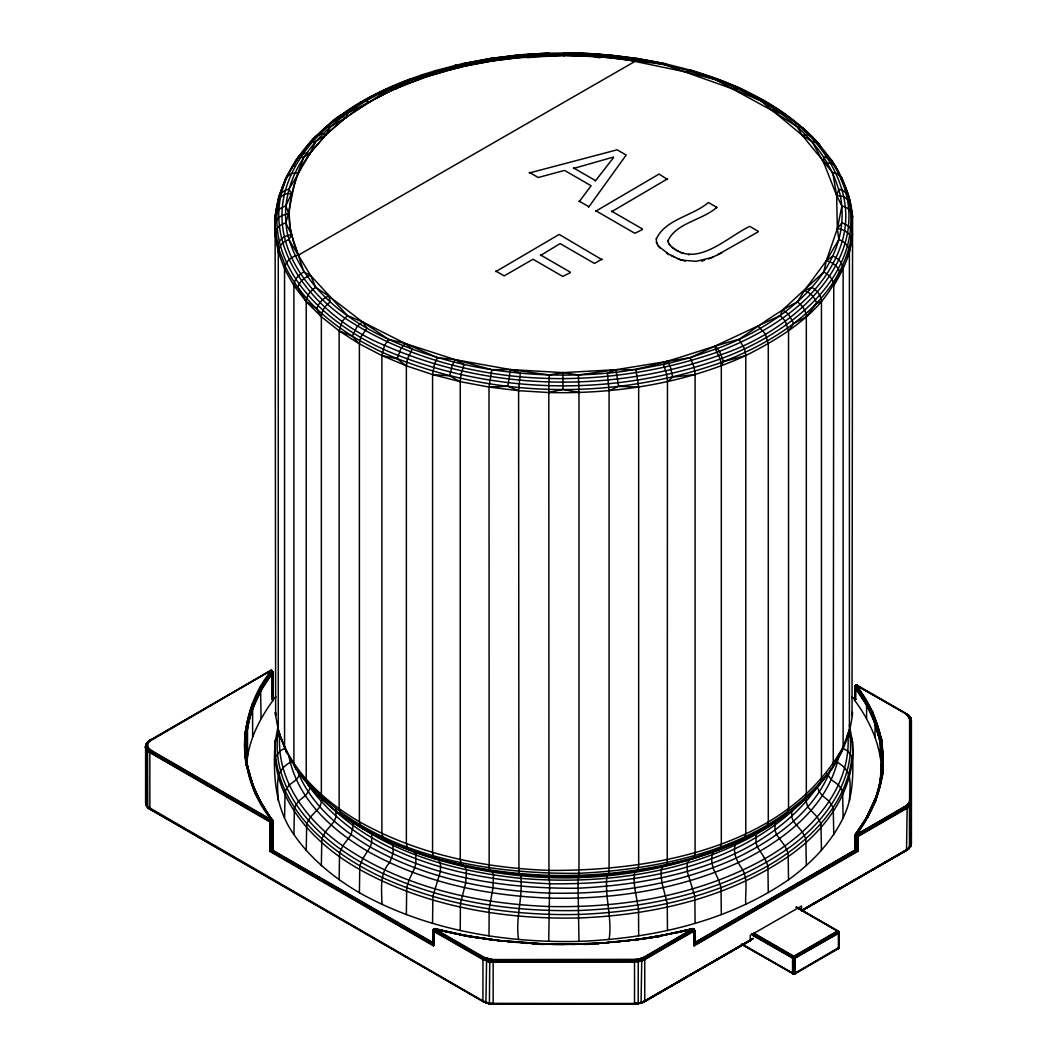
<?xml version="1.0" encoding="UTF-8"?>
<svg xmlns="http://www.w3.org/2000/svg" width="1057" height="1057" viewBox="0 0 1057 1057"><rect width="100%" height="100%" fill="white"/><g stroke="black" fill="none" stroke-linecap="round" stroke-linejoin="round"><path stroke-width="1.5" d="M272.759 671.552C267.698 671.565 271.86 669.279 272.931 672.371L272.798 700.659L272.798 672.622L271.755 670.521L270.037 670.825L269.865 671.459L271.755 670.521L272.944 672.107L272.798 700.659C259.427 719.156 248.474 740.508 246.796 763.603M275.652 739.319C268.848 795.974 313.11 843.499 359.393 869.316C425.892 906.536 503.449 919.656 578.972 917.978C652.248 915.111 727.375 898.45 788.535 856.329C826.204 830.274 857.954 787.095 852.021 739.319L847.846 733.954C852.312 788.826 809.464 833.458 764.938 858.654C699.536 895.266 623.234 908.161 548.953 906.523C476.879 903.695 402.981 887.312 342.825 845.877C306.834 820.628 275.811 780.092 279.828 733.954L275.652 739.319L275.111 742.543C272.983 774.226 274.741 807.786 293.912 834.515C310.652 858.931 334.078 877.799 359.393 892.729C425.892 929.962 503.449 943.082 578.972 941.404C652.248 938.524 727.375 921.876 788.535 879.754C810.957 863.437 830.974 843.09 843.116 817.907C854.796 794.415 852.88 767.937 852.576 742.543L852.021 739.319M275.652 712.471L275.652 715.642L275.111 217.095C283.527 141.836 356.896 95.936 422.892 74.651L426.5 77.28M493.157 959.558L637.516 959.36L638.256 961.791L638.203 1003.714L493.157 1003.82C491.069 1004.48 480.446 1000.887 484.212 1001.692L146.606 806.068L147.993 807.799L145.602 802.739L145.602 746.665C144.783 743.639 156.938 734.509 147.385 743.282L147.98 747.365L151.111 750.351L271.147 819.651C275.533 822.478 270.381 817.471 270.248 822.029L269.865 851.374L272.429 849.907L272.429 821.87L270.513 820.219L269.865 851.374L433.581 945.896L433.053 930.411L433.806 928.984L483.881 957.668L493.157 959.558L493.157 1003.397C491.148 1005.154 486.088 1001.666 482.943 1000.953L482.943 959.637L484.212 957.417L493.157 959.888L634.517 959.888L643.792 957.668L693.564 929.011L694.621 930.437L694.092 945.896L857.808 851.374L857.808 836.616C858.125 834.502 854.664 833.312 854.73 835.981L854.756 849.352L857.808 851.374L857.769 836.219L907.117 807.72L910.909 804.39L911.332 801.84L909.588 800.757L909.588 719.143C903.695 709.762 907.25 714.823 910.909 718.456L910.909 845.706L908.108 848.93L909.456 847.714L909.456 806.399L908.201 804.073L909.588 800.757M842.508 181.262L837.065 169.041L831.951 160.505L817.682 142.801L811.908 141.453L802.144 135.164L760.71 100.759L732.303 88.775L663.611 64.358L611.541 57.858L587.784 56.047L563.843 55.44L527.985 56.801L520.282 55.664L469.889 65.006L447.758 70.304L426.5 76.685L396.626 88.207L388.619 89.515L345.93 117.486L325.966 134.728L315.766 141.453L310.071 153.331L298.523 172.978L291.547 173.48L286.434 177.008L278.757 196.708L275.111 217.095L275.111 234.562L278.268 251.936L284.558 269.033L293.912 285.654L306.226 301.615L321.354 316.743L339.138 330.881L359.393 343.869L381.881 355.548L406.364 365.828L432.577 374.561L460.231 381.669L489.008 387.06L518.604 390.694L548.702 392.53L562.932 389.412L562.985 372.606L615.954 369.725L635.891 369.686L668.896 363.291L690.234 357.649L717.492 348.466C779.498 325.582 854.677 271.557 840.355 195.69C823.469 126.932 752.809 90.215 690.234 71.202L688.081 70.581C592.079 44.368 486.418 47.71 394.353 86.899C336.681 110.589 272.68 166.174 287.808 235.407C309.648 312.172 392.9 347.819 464.063 364.493C514.072 375.38 565.812 377.745 616.667 372.249C658.762 367.215 698.175 349.854 739.054 339.337C758.146 326.388 776.644 312.33 797.335 301.972L804.403 290.556L826.31 260.749L838.822 239.569L837.342 228.642L836.642 195.532L832.771 172.82L802.144 135.164L797.335 126.88L771.333 110.113L715.47 79.619L686.403 72.101L607.392 55.664L599.689 56.801L563.843 55.44L516.146 57.858L464.063 64.358L458.725 67.516L426.5 76.685L406.298 84.124L387.285 92.54L347.476 113.271C335.465 114.975 326.851 127.157 318.382 135.204M493.157 1004.15L634.517 1004.137L634.517 959.558M634.517 1004.044L643 1002.142L753.126 938.365L640.687 1003.291L644.744 1000.953L644.744 959.637L643.462 957.417L637.913 959.624L643.792 957.668M694.343 929.499L694.092 945.896L694.264 930.252L692.811 928.931C618.794 947.032 540.959 949.331 466.018 935.524L433.436 929.314L434.467 928.773L462.966 935.181L498.257 940.505L466.348 935.617L434.969 928.601L433.634 929.314L483.577 957.986L493.157 960.284L638.032 960.02L644.096 957.986L693.828 929.354L694.621 943.967L856.408 850.568L857.121 835.598L906.787 806.874L909.337 804.839L910.87 801.18M852.021 712.471L852.021 715.642L852.576 217.095C850.687 195.875 842.521 175.396 829.811 158.537L823.76 156.819L823.839 162.884L836.642 195.532L841.874 206.009L837.342 228.642L826.31 260.749L823.76 272.032L782.603 309.912L780.198 315.581L690.234 357.649L615.954 369.725L578.417 374.944L562.985 372.606L510.544 369.593L491.782 369.686L455.171 359.671L405.161 343.472L388.632 339.35L362.498 321.896L328.753 296.039L315.766 287.398L310.613 275.454L288.852 239.569L291.521 234.72C284.425 207.767 294.718 181.698 303.914 156.819L310.071 153.331L325.966 134.728L338.835 123.061L353.421 112.095L369.62 101.895L412.204 79.619L426.5 76.685L437.439 71.202L492.747 60.844L549.27 53.907L563.843 55.44L578.417 53.907L634.927 60.844L636.803 58.399L664.866 63.658L666.756 65.124M854.875 848.745L854.743 835.717L866.159 818.382C879.239 795.3 885.383 767.977 880.415 741.644L871.444 712.524L854.875 687.38L855.298 685.636L856.527 685.478C880.732 716.937 891.315 760.208 876.372 797.982C869.528 809.53 864.613 824.632 854.928 835.096L854.743 849.048L854.928 835.096L866.595 817.656C879.609 794.666 885.436 767.501 880.692 741.327L880.521 740.349C876.61 720.504 867.427 702.31 855.364 686.204L854.875 700.659C870.109 721.204 881.049 745.647 881.591 771.531M905.889 713.977L908.307 715.404L910.064 719.183L910.064 800.796L908.307 804.588L856.606 834.832L855.708 836.814L855.694 850.158L694.423 943.267L693.921 934.005M434.017 942.765L433.264 943.267L271.979 850.158L272.362 821.395L271.266 819.73C236.187 776.01 236.16 714.307 271.147 670.733L272.944 672.107M271.781 820.219L270.684 822.135L270.843 850.819L433.079 944.496L433.106 929.988L434.427 928.997L455.633 933.846M272.059 670.733L271.002 670.455L149.883 740.402L270.513 670.561L272.323 671.459C251.209 697.461 239.873 731.021 246.611 764.462L255.001 793.239L272.059 820.1L271.147 822.174L271.279 850.568L433.066 943.967L433.304 929.777L435.233 928.654L433.581 929.671L433.41 943.082L433.278 929.803L483.115 958.805L493.157 961.209L638.203 960.919L644.572 958.805L694.145 930.266L694.594 944.496L856.844 850.819L857.637 835.783L906.985 807.297L909.601 805.223L911.16 801.483M907.58 714.757L910.037 717.307L910.487 719.341L910.487 800.955L908.676 804.866L856.95 835.136L856.13 836.906L856.011 850.343L694.541 943.557L694.026 929.764L644.36 958.382L638.124 960.456L489.55 960.456L483.313 958.382L433.317 929.513L433.238 945.143L270.354 851.096L270.169 821.593L149.883 752.161L146.157 748.435L145.602 746.665L146.778 743.018L149.447 741.221L148.125 741.472L145.602 746.665L146.091 748.832L149.843 752.571L269.865 821.87L272.746 821.619L272.059 819.73C253.218 795.379 242.449 765.281 245.013 734.351C248.871 711.374 257.816 689.64 271.979 671.129L272.085 671.036M909.007 715.549L909.773 716.474L906.219 713.832L910.909 718.456L909.007 715.549L856.527 685.478L854.862 686.323L871.444 712.524L880.23 740.666L881.948 761.04L880.177 780.436C886.294 747.458 875.738 712.682 855.1 686.588L855.575 685.795L855.258 699.496L852.114 697.686M271.266 819.73L255.873 793.305L246.175 764.343C240.93 737.218 249.571 711.282 260.762 687.09L271.57 670.891L272.64 671.618L272.944 700.355L272.217 699.417L272.098 670.693M245.792 758.213C243.731 727.414 253.64 696.457 272.746 672.226L272.746 699.747L272.64 671.618L271.398 670.415C268.835 671.829 270.632 669.874 271.543 671.182M433.066 943.967L433.198 929.711M632.535 940.241L661.325 935.617L692.824 928.614L694.145 929.169L694.092 942.95L855.258 849.907L855.338 836.668L856.276 834.594L905.889 805.91C909.8 800.4 913.512 804.879 907.157 808.129L857.808 836.616L855.338 836.668L854.928 835.096M275.56 697.686L272.429 699.496L272.64 671.618M433.581 942.95L272.217 850.013L272.627 820.087M780.198 315.581L785.245 320.998L788.535 330.881L788.535 808.75L786.844 814.181L764.938 828.529C699.536 865.141 623.234 878.05 548.953 876.398L548.808 385.501L549.27 374.944L562.985 372.606M857.452 836.787L857.333 851.096L694.436 945.143L694.449 929.883M880.177 780.436C884.035 774.715 878.684 764.449 883.216 759.996L881.327 739.913C877.402 720.015 868.207 701.782 856.104 685.636L854.809 686.469M880.23 780.066C884.709 775.111 882.489 766.312 883.216 759.996C883.005 786.937 872.844 813.137 856.527 834.409M270.843 850.819L271.305 820.245L150.781 750.602L147.385 747.207L147.385 743.282M270.354 851.096L270.169 821.593M271.279 850.568L271.609 822.135L272.865 821.21M906.787 713.885L857.438 685.385L855.708 685.887C867.784 702.007 876.966 720.213 880.891 740.085L881.076 741.076C887.206 774.12 875.989 808.235 855.708 834.396L854.73 835.981L854.756 849.352L854.822 836.232C856.064 831.938 859.737 837.355 855.708 836.814L855.457 850.013L694.264 943.082L694.145 929.169M855.694 699.377L855.628 686.059L855.642 689.019M586.344 875.777L549.349 876.253L519.344 874.601L518.947 873.544L518.604 390.694L520.282 373.187L510.544 369.593L455.171 359.671L437.439 357.649L405.161 343.472L362.498 321.896L347.476 315.581L310.613 275.454L303.914 272.032L291.521 234.72L285.813 222.842C292.551 201.927 291.851 178.382 305.737 159.779C312.436 147.623 324.433 139.445 330.339 126.88L345.93 117.486L347.476 113.271M272.178 819.862C274.305 822.201 268.782 822.703 270.486 820.747M685.914 930.807L692.599 928.614L694.423 929.922L694.621 943.967M272.31 820.073L272.429 821.87L150.213 751.302C145.681 749.611 145.06 743.362 148.693 741.459M518.604 939.567C515.116 917.793 523.598 896.019 520.506 874.509L490.237 871.034L489.153 867.863L489.008 387.06L491.782 369.686M146.091 748.832L147.452 745.78C140.053 748.911 152.869 746.757 147.544 750.84L147.755 807.574M261.964 688.358L260.313 686.958L260.577 689.283L251.315 707.252L246.981 726.569L245.792 746.665C246.241 719.777 256.151 693.617 272.798 672.622L272.746 672.226M520.506 874.509L490.237 871.034C406.601 856.765 304.799 819.519 278.268 729.806L278.268 251.936C279.207 237.931 265.862 211.426 285.813 206.009L291.521 193.325L288.852 189.282L298.523 173.573M460.231 381.669L460.918 374.72L464.063 364.493L455.171 359.671L452.317 365.075L449.648 375.816L460.231 381.669L460.231 859.539L461.922 865.723L480.803 868.894M272.429 849.907L272.798 848.745M796.634 907.091L838.386 931.191L838.809 932.935L793.847 958.699L752.69 935.379M910.909 804.39L911.332 801.84M442.777 860.253L434.718 858.72L433.568 857.531L432.577 852.431L432.577 374.561L434.493 364.031L437.439 357.649M146.513 804.007C144.901 800.862 146.527 799.726 145.985 804.641M145.84 803.465L146.091 800.572L146.328 805.593M518.604 390.694L507.836 386.241L510.544 369.593L549.27 374.944M406.364 365.828L407.421 358.984L412.204 349.233L405.161 343.472L400.986 348.453L397.102 358.799L406.364 365.828L406.364 843.684L407.553 848.863L408.94 850.132L412.996 850.674L414.727 852.272C517.877 888.726 635.68 886.863 736.134 842.548C732.091 850.515 736.187 859.962 740.746 866.819C749.03 877.601 744.828 892.029 745.793 904.422M491.069 1004.058L489.417 1003.106L489.761 959.624C481.08 955.832 486.577 964.169 493.157 962.081L638.256 961.791L644.744 959.637L694.436 930.345M387.972 840.566L384.854 840.024L383.255 838.663L381.881 833.418L381.881 355.548L384.55 345.309L388.632 339.35M741.472 944.192L794.19 974.184L838.386 948.71L838.386 931.191M151.111 809.371L149.843 808.631L149.843 752.571L151.111 750.351M359.393 343.869L360.767 337.17L366.977 328.093L362.498 321.896L357.2 326.309L352.272 336.126L359.393 343.869L359.393 821.725L360.926 827.063L362.736 828.529L366.673 829.362M433.079 944.496L433.145 929.935M433.238 945.143L433.106 930.2L434.15 928.997L465.41 935.789M753.971 933.159L794.177 956.426L795.115 958.395L794.481 974.052L793.847 958.699L794.507 957.298L838.822 931.983L838.835 947.957L793.516 973.973L792.565 973.153L792.565 958.395L793.516 956.426L837.289 931.098C839.747 931.362 838.769 934.639 837.62 930.953M839.007 947.799C840.156 945.698 835.995 951.234 838.386 947.429M856.13 685.319L854.875 687.38L854.783 686.522M436.62 858.561C402.809 848.361 369.858 834.515 340.83 814.181L339.138 808.75L339.138 330.881L342.428 320.998L347.476 315.581M433.159 930.319L433.581 945.896L433.978 928.892M644.744 1000.953L640.278 1003.027M857.637 685.583C852.114 685.901 859.764 684.989 856.527 685.914M905.889 805.91L907.157 808.129L906.523 850.357L909.403 848.071M434.176 928.746L462.966 935.181L491.901 939.871L544.95 944.284L598.672 943.505L647.069 938.246L692.811 928.931C694.357 931.151 694.793 931.296 693.247 928.773C691.08 928.191 695.691 929.79 692.084 929.447M849.405 731.404L849.405 251.936C853.58 228.788 854.241 204.093 843.116 182.623C843.142 177.087 838.016 173.071 832.771 172.82M321.354 316.743C321.605 310.679 325.411 305.275 330.339 301.972L328.753 296.039C323.059 298.206 318.487 303.082 316.796 308.948L321.354 316.743L321.354 794.613L323.178 800.149M852.576 712.431C847.503 768.228 801.774 808.42 755.993 834.383L755.993 842.469L757.42 847.027L764.938 858.654L767.897 865.855L768.28 892.729M493.157 962.081L482.943 959.637L433.581 931.138L433.106 929.988M907.712 848.837L910.632 846.485L911.398 843.539L910.698 845.825L911.398 843.539L911.398 720.61L909.588 719.143M911.332 843.922L910.196 847.067M693.498 928.799L694.092 931.138L693.683 929.394L692.19 928.839L693.564 929.447L692.454 928.654L693.128 928.759M246.294 735.434L244.55 734.285L246.981 726.569L245.264 745.621L247.166 765.651C251.09 785.747 260.498 804.086 272.746 820.338L272.917 849.352M295.947 769.285L293.912 763.511L293.912 285.654C294.15 279.59 298.629 274.543 303.914 272.032M147.755 741.829L146.606 743.335L148.68 741.129M866.595 718.456L866.595 705.178L867.876 703.513M791.746 808.896L791.746 816.982L793.45 821.342L802.355 831.965L805.857 838.782L806.319 865.617M911.16 762.665C909.509 757.961 912.838 761.595 910.487 763.207M293.912 166.002L295.722 160.505L300.624 154.533L306.622 152.908L310.071 153.926M278.268 251.936C278.467 245.951 283.421 241.313 288.852 239.569M854.875 835.466L866.595 817.656L875.288 798.55M880.177 755.676L880.177 742.397L881.789 739.834L872.672 711.889L856.527 685.478M875.117 798.881L866.595 817.656M667.945 240.943C675.899 222.789 702.971 220.041 716.738 207.331L716.738 207.925M548.702 392.53C615.954 394.129 684.302 383.612 745.793 355.548C783.052 336.681 823.205 312.159 839.654 271.874C837.712 266.034 832.242 261.938 826.31 260.749L832.771 256.032C838.148 258.159 842.905 262.995 843.116 269.033L843.116 746.903L842.588 750.047L831.74 769.285M275.111 217.095L278.268 199.72L278.268 203.01M275.111 742.543L278.242 725.128M278.414 730.11C268.822 787.439 314.471 836.153 360.926 862.208C426.922 899.15 503.912 912.165 578.853 910.5C651.588 907.659 726.146 891.117 786.844 849.326C824.658 822.954 857.808 778.533 849.26 730.11M489.761 959.624C490.422 963.191 484.912 961.143 487.409 958.765M294.427 766.629C359.512 852.537 477.103 874.377 578.945 873.307C671.248 868.88 775.23 844.728 833.246 766.629L833.762 285.654C843.645 269.376 852.484 250.826 852.087 231.496C850.475 227.03 846.34 224.031 841.874 222.842L837.342 228.642C843.222 229.025 849.194 232.381 851.242 238.129C839.377 301.311 778.758 340.116 723.133 361.732L721.033 362.538C612.333 401.065 488.043 399.097 382.198 352.272C342.745 333.523 304.416 306.266 285.033 265.902C282.1 253.574 265.056 228.589 285.813 222.842M839.047 754.328C829.719 806.293 783.065 841.2 738.143 862.671C679.241 889.545 613.773 899.626 549.349 898.093C486.577 895.755 423.117 882.489 367.995 851.466C332.03 830.26 296.858 798.709 288.905 755.847M855.034 835.294L854.928 849.656L854.915 835.189L867.876 816.466L875.5 801.483L876.372 797.982L867.876 816.466L856.104 834.356M246.981 726.569L245.449 734.509L245.739 746.282M837.62 948.948L838.69 947.614M578.417 53.907L578.589 53.075C607.973 53.999 637.173 57.99 665.936 63.922M598.632 943.293L608.251 942.646M839.033 932.842L838.558 933.305L838.518 931.481L796.331 907.117M741.684 944.377L793.926 974.21L839.086 947.323M433.053 930.411L433.264 943.267M880.23 740.666L881.789 739.834L883.137 770.844L875.5 801.483L874.245 801.748M857.518 685.742L856.698 685.636L857.769 685.861M881.498 740.891L881.789 739.834M255.001 793.239L256.521 793.741L261.079 802.91L252.623 784.505L247.629 766.285C245.013 765.004 247.087 763.352 247.629 766.285C251.54 786.21 260.709 804.522 272.798 820.708L272.045 820.602M867.374 818.184L867.876 816.466L867.361 818.184L866.159 818.382M907.157 808.129L909.456 806.399L911.398 802.223M245.885 765.308L246.175 764.343M270.46 821.699L271.477 819.888M271.147 822.174L272.376 820.827M486.616 960.76L433.304 930.926L433.317 929.671M694.092 931.138L644.691 959.228L638.256 961.791M146.606 801.695C144.783 803.135 148.297 809.2 146.646 805.13M854.743 700.355L855.021 686.204M433.449 929.288L433.542 930.173M854.743 835.717C856.064 833.947 859.711 838.029 855.708 834.396M656.331 239.08C664.827 219.367 693.22 215.826 708.362 202.495L716.738 207.331M856.989 685.24L855.377 685.821M792.565 973.153L795.115 973.153L794.388 973.735L794.785 957.682L838.558 932.406M672.45 863.45L692.956 858.72L694.845 855.377L695.096 852.431L695.096 374.561L694.224 367.664L690.234 357.649M146.328 743.798L145.813 745.093M910.328 846.023L908.478 848.916M278.797 198.293L284.558 182.623M830.987 768.809C815 811.155 775.468 839.086 736.134 858.099C677.907 884.669 613.192 894.618 549.508 893.112C487.475 890.8 424.742 877.68 370.254 847.027C338.887 828.344 308.591 802.739 296.145 767.342M851.242 238.129L852.576 234.562M146.315 748.752L147.544 750.84L148.693 749.03M269.865 671.459L270.394 670.574L270.645 671.195M640.687 1003.291L643 1002.142L634.517 1003.74L490.963 1003.899M316.796 308.948L306.226 301.615L297.744 287.332C299.593 281.466 304.733 277.026 310.613 275.454M498.257 940.505L552.864 944.429M721.31 365.828L723.133 361.732L722.341 358.191L719.421 351.32L715.43 346.26L715.47 349.233L720.253 358.984L721.31 365.828L721.31 843.684L720.121 848.863L718.734 850.132L714.677 850.687L712.947 852.272L711.467 858.733L712.947 867.823L718.734 880.256L721.006 887.774L721.31 914.701M146.936 745.238L148.231 742.595M843.182 886.466L803.28 909.562L906.219 850.317L908.98 847.265M306.94 782.074L310.137 787.756L308.248 791.904L305.262 795.71L298.325 801.391L294.427 807.746L293.912 834.515M252.623 736.861L252.623 708.837L261.079 690.419L272.798 672.622M909.046 848.573L911.16 845.204L910.46 846.802M910.909 759.772L910.487 761.106M295.868 161.8L298.51 156.476L300.624 154.533M272.098 821.817L272.693 821.421L272.746 849.656M837.924 948.235L838.967 947.918M277.674 244.524C279.709 238.75 285.615 235.249 291.521 234.72L291.521 235.315M300.703 773.486L296.304 779.789L289.129 785.047L285.099 791.164L284.558 817.907M334.844 121.33C355.244 102.08 384.074 89.977 410.314 79.103L412.204 79.619M491.901 939.871L503.185 941.192M145.707 746.942L147.452 745.78M855.047 686.085L854.875 700.659M275.203 222.776C277.264 217.095 283.395 214.069 289.169 214.029L290.213 228.431M270.09 670.812L270.222 671.301M489.51 59.76L490.884 58.399L519.74 54.858L549.085 53.075L549.27 53.907M634.517 1003.82L638.203 1003.714M306.662 147.121C311.088 140.964 317.074 131.332 325.966 134.728L325.966 135.322M792.605 973.51L795.115 973.153L793.847 974.158M277.674 201.015L280.184 193.986L285.403 190.141L288.852 189.282M855.232 835.426L855.258 849.907M804.509 800.149L806.319 794.613L806.319 316.743C806.081 310.679 802.276 305.275 797.335 301.972M147.385 742.609L146.963 747.418L150.477 750.919L270.513 820.219M285.033 179.637L297.176 158.999M310.137 787.756C371.417 868.643 482.164 889.214 578.06 888.21C666.478 883.731 768.783 860.53 820.734 782.074M847.265 735.831L849.405 729.806L841.015 752.795L838.545 754.923M843.116 746.903C787.425 847.133 653.715 871.219 548.702 870.387C483.194 867.956 416.934 854.109 359.393 821.725C323.719 800.823 290.199 770.698 278.268 729.806M486.603 958.871L485.929 1002.274L489.761 1003.793L482.983 1001.309M608.251 942.527L598.5 943.346L629.642 940.426L661.272 935.868L692.19 928.839M271.675 820.615L272.429 821.87L272.561 820.945M856.276 836.008L855.338 836.668L855.457 850.013M272.574 671.829C247.721 703.103 237.931 746.546 252.623 784.505M607.392 55.664L607.934 54.858L637.569 58.597M460.918 65.124L462.821 63.658L490.884 58.399L492.747 61.438M270.367 820.681L271.385 819.809M271.808 821.514L272.693 820.84M855.1 686.588L855.139 686.085M788.535 330.881L793.728 323.534L806.319 316.743L816.638 303.2L821.461 301.615C821.21 295.55 817.048 290.318 811.908 287.398L804.403 290.556C810.164 292.564 814.894 297.334 816.638 303.2M434.823 929.09L434.467 928.773M588.617 207.185L626.18 155.049L617.129 149.83L529.346 172.965M795.115 973.153L792.975 973.656L792.935 958.554L793.847 956.651L837.62 931.336L838.558 931.838L796 907.263M271.821 670.733L270.513 670.561L271.332 670.561M908.307 848.758L909.416 847.304M822.835 779.722L827.486 773.684M579.144 201.715L591.114 185.755L564.544 170.415L538.224 177.51L529.346 172.383M595.263 181.064L613.536 157.625M298.127 157.81L309.992 142.801L315.766 141.453M857.386 685.464L856.91 685.227M856.712 836.206L856.408 850.568M750.1 940.717L644.096 1001.864L752.941 938.946M838.558 933.305L838.809 931.706M292.379 761.132C274.582 770.434 277.41 781.731 278.268 800.81M311.815 141.638L317.113 135.243M433.462 929.46L434.427 928.997M433.291 930.49C432.868 931.93 436.026 927.755 434.387 928.72M689.587 859.05L687.209 863.239L687.209 871.325L694.845 896.495L695.096 923.435M838.426 948.724L837.62 948.565M855.628 685.504L855.126 685.967L857.174 685.306M804.258 799.621C739.028 866.529 639.683 884.986 549.653 883.771C468.238 880.111 380.335 859.658 322.319 798.537L319.901 807.019L310.441 817.087L306.715 823.68L306.226 850.489M802.355 801.853L810.375 793.833M814.947 789.262L819.519 785.126L821.461 779.471L821.461 301.615M388.619 89.515L386.426 89.118L383.096 91.074L392.226 86.489L396.626 88.801M532.873 57.21L527.985 57.395L526.65 54.409L549.085 53.075M147.597 742.133L150.781 739.887M857.161 836.391L856.844 850.819M147.042 742.767L146.091 744.511L146.091 804.892C147.412 807.667 152.182 810.944 147.544 806.901M322.98 129.628L327.419 126.959L330.339 126.88M589.542 875.579L607.167 874.509L635.521 871.034L665.765 865.723L667.258 862.472L667.456 381.669L672.754 377.098L695.096 374.561M839.654 271.874L843.116 269.033M871.444 712.524L872.672 711.889M692.626 928.733L641.071 958.871L641.744 960.958L641.071 1003.027L641.969 1002.419M147.98 741.763L150.239 740.587M777.595 820.14L775.019 822.187L775.019 830.274L776.591 834.739L784.849 845.877L788.099 852.893L788.535 879.754M781.453 817.074L787.888 811.961M270.817 670.587L147.544 742.49L150.477 739.86M644.889 1000.86L747.933 941.668L643.792 1001.825L750.245 940.571L750.245 935.432L801.51 906.021L801.51 910.447L907.157 849.445C909.588 847.476 911.24 846.829 909.443 846.142M483.313 1001.772L489.259 1003.476M644.744 959.637L641.744 960.958L634.517 961.659L489.827 961.434M906.787 850.264L908.809 848.797M838.518 948.42L837.924 948.975M315.766 287.398C310.639 290.318 306.464 295.537 306.226 301.615L306.226 779.471L308.155 785.126L315.012 791.548M340.658 115.57L359.42 103.533M717.822 254.658L758.16 231.84M881.855 771.24L883.137 770.844M284.769 748.224L279.828 751.144L275.652 756.759C282.245 814.551 332.968 854.333 382.238 877.521C443.61 905.532 511.826 916.023 578.945 914.424C644.334 911.98 710.463 898.159 767.897 865.855C808.288 842.455 846.842 805.526 852.021 756.759L847.846 751.144L842.905 748.224M846.036 884.815L905.889 850.185M595.659 211.255L659.079 174.048L667.456 179.465M495.786 271.636L559.206 234.416L602.001 259.718M611.554 211.744L667.456 178.884M495.786 271.041L504.189 275.89L532.992 259.256L562.747 276.432L570.238 272.693M540.497 255.517L560.118 243.599L594.51 263.457L602.001 259.124M595.659 210.66L634.874 233.306L642.405 229.554M669.187 244.392C694.674 270.764 726.516 237.191 749.73 226.383L758.16 231.245M271.662 699.417L275.956 696.933M271.781 699.47L275.071 697.765M802.448 910.487L906.985 850.079L802.646 910.381M907.157 849.445L909.205 848.282M708.652 259.018L721.469 253.019M663.611 64.358L664.866 63.658L690.974 70.277L691.991 71.546M381.696 91.8L360.767 102.674L364.506 100.521L369.62 102.476M744.657 838.109L747.484 836.642M755.993 834.383C685.081 873.835 601.38 884.96 521.326 878.407C458.976 871.972 395.12 855.126 344.939 816.044M534.036 943.769L563.843 944.39L598.579 943.188M644.572 1001.587L641.295 1003.106M855.985 685.464L857.438 685.385M688.569 254.803L689.547 254.341M876.372 721.997L875.064 723.583L875.064 736.861M609.07 939.567C612.558 917.793 604.076 896.019 607.167 874.509L608.33 874.601L608.726 873.544L609.07 868.563L609.07 390.694L618.596 386.386L638.666 387.06L638.666 864.93L638.111 869.937L634.702 872.382L633.989 878.644L634.702 887.933L638.534 908.967L638.666 935.934M433.753 929.024L435.074 929.367M795.075 973.51L794.983 958.052L838.848 933.093M794.19 974.184L794.943 973.788M908.307 804.588L907.157 805.051L908.571 806.742M389.002 88.378L396.098 85.485M400.339 83.754L406.007 81.442M270.248 670.64L271.094 671.155M690.974 70.277L689.626 69.947L686.403 72.101L693.181 70.925C740.244 84.996 786.461 107.642 819.73 144.65M856.078 685.266L907.117 714.36M642.894 1002.419L640.489 1003.212M461.737 63.922L490.104 58.597L519.74 54.858L520.282 55.664M548.953 876.398L549.653 883.771L548.702 941.404M420.237 76.329L407.434 80.861L410.314 79.103M149.539 740.455L148.878 741.049L149.843 740.759M692.533 858.059L720.121 848.863L744.432 838.663L766.748 827.063L768.28 821.725L768.28 343.869L765.294 333.787L758.067 326.151M488.73 1003.331L637.86 1003.516M437.439 71.202L435.854 70.594L421.386 75.034L422.892 74.651M641.718 960.549L641.031 960.76L640.251 958.778M634.517 960.284L637.516 959.36L638.032 960.02M723.133 361.732L745.793 355.548L744.577 348.784L739.054 339.337M713.039 257.195L696.272 261.317L682.254 260.181M573.462 168.473L613.536 157.044M715.47 79.619L717.373 79.103L720.253 80.861L700.342 74.228M458.725 68.097L455.963 65.243L434.493 70.925L435.854 70.594M694.119 857.531C609.506 881.525 518.181 881.525 433.568 857.531M669.332 864.256L663.096 865.855L661.233 869.911L660.982 873.584L661.946 882.82L667.258 903.59L667.456 930.543M782.299 816.4L784.849 815.766M455.963 65.243L454.814 65.521L462.821 63.658L464.063 64.358M637.913 1003.793L640.978 1003.093M676.665 932.829L682.835 931.481M761 829.362L764.938 828.529M749.928 940.822L749.056 940.73M802.144 135.164L808.407 134.675L813.005 137.476M634.108 940.241L661.523 935.432M704.662 260.128L701.742 261.224M740.746 840.394L744.432 838.663L745.793 833.418L745.793 355.548M908.24 715.827L910.672 717.756L911.398 720.61M753.641 933.41L793.516 956.426L795.115 958.395L792.605 957.986L752.743 934.969M635.746 940.122L638.93 939.633M642.128 939.144L653.279 937.44M656.476 936.951L659.66 936.462L630.989 940.268M659.66 936.106L647.069 938.246M303.914 156.819L297.863 158.537C244.193 233.505 313.519 316.994 384.55 345.309C489.021 391.513 611.712 393.455 718.998 355.429L721.072 354.65C796.714 329.758 885.224 249.822 833.524 164.443L830.683 163.122L823.839 162.884L811.908 141.453M668.301 242.661L670.032 244.92M910.037 717.307L909.245 717.412L910.487 719.341M490.937 1003.635L493.157 1003.397M760.71 100.759L763.167 100.521L766.92 102.674L738.579 87.572L717.373 79.103L691.82 70.594M855.668 685.438L857.002 685.953M793.556 974.197L794.507 974.078M641.071 1002.829L634.517 1003.397M604.934 943.32L608.185 943.016M616.337 942.276L619.587 941.985M519.278 55.017L525.17 54.528M611.501 942.263L619.627 941.576M622.877 941.298L629.377 940.756M527.232 57.593L531.975 57.237M613.126 942.289L619.627 941.813M680.444 252.412L683.641 253.403M489.008 387.06L507.836 386.241M855.364 834.541L857.808 836.616M572.075 944.443L595.144 943.756M583.609 944.443L595.131 944.099M147.544 744.141C143.501 744.96 147.504 750.985 150.015 751.725L271.702 821.725M548.927 53.22L578.589 53.075L601.023 54.409L599.689 57.395L594.8 57.21M544.95 944.284L598.672 943.518L596.914 943.399M534.036 944.033L563.843 944.443M563.843 52.995L578.747 53.22M797.335 126.88L802.778 127.897L811.01 135.679L817.682 142.801L837.065 169.041M532.543 944.099L544.078 944.443M534.023 943.571L557.567 944.456M530.839 943.32L545.029 943.98M908.676 715.43L907.21 714.862M432.577 374.561L449.648 375.816M595.699 57.237L600.455 57.593M508.073 941.642L516.226 942.382M521.114 942.818L527.628 943.412M508.087 941.985L511.35 942.276M489.483 1003.714L491.135 1003.952M492.007 939.66L498.204 940.36M671.763 247.193L675.066 249.307M468.013 936.106L492.192 939.594L468.04 936.423L471.211 936.951M474.395 937.44L479.178 938.167M482.362 938.656L485.559 939.144M488.744 939.633L491.928 940.122M753.337 933.727L795.115 958.395L751.448 933.714M488.783 1003.595L489.655 1003.886M484.04 869.501L492.152 871.034L493.5 874.985L492.985 887.933L489.153 908.967L489.008 935.934M463.111 934.983L466.269 935.458M562.932 389.412L578.972 392.53L578.972 870.387L578.02 883.771L578.972 941.404M677.352 258.595L685.319 261.145M381.881 355.548L397.102 358.799M458.712 934.52L464.882 935.881M252.187 703.658L253.891 704.979M482.943 959.637L484.674 960.073M488.876 1003.74L486.048 1002.895M445.882 861.045L464.578 865.855L466.454 869.911L465.727 882.82L460.429 903.59L460.231 930.543M657.864 245.766L668.724 254.09L680.734 259.982M689.626 69.947L693.181 70.925M149.843 808.631L148.878 808.354L150.781 809.517M841.874 206.009C847.278 207 852.471 211.268 852.576 217.095L848.916 196.708L841.24 177.008M838.703 931.587L794.19 956.955L793.371 958.659L793.701 974.131M793.926 974.21L792.737 973.788M485.612 1002.512L486.537 1002.749M339.138 330.881L352.272 336.126M671.499 255.807L674.287 256.957M726.331 83.358L730.876 85.234M733.915 86.476L738.473 88.339M908.201 804.073L909.76 805.619M380.19 836.642L391.552 842.548L414.727 852.272L415.837 855.021L415.837 863.107L414.727 867.823L408.94 880.256L406.668 887.774L406.364 914.701M838.822 239.569C844.252 241.313 849.22 245.951 849.405 251.936M293.912 285.654L297.744 287.332M483.115 1001.587L486.286 1002.921M251.315 707.252L252.623 708.837M666.438 252.94L668.724 254.671M782.603 309.912L788.363 314.021L793.728 323.534M573.462 167.878L595.263 180.47M611.554 211.149L642.405 228.959M579.144 201.134L588.617 206.604M540.497 254.935L570.238 272.111M852.14 697.091L855.417 699.007M852.84 697.726L856.011 699.417M852.603 697.765L855.457 699.417M753.073 934.111L795.115 958.395M742.582 944.297L793.847 973.88M434.863 928.931L484.212 957.417M149.883 808.988L483.881 1001.825M150.015 809.279L483.577 1001.864M823.76 272.032C829.045 274.543 833.524 279.59 833.762 285.654M768.307 103.546L780.793 111.276L763.167 100.521L741.248 89.118L736.742 87.057L732.303 88.775L741.248 89.118L744.577 91.061M149.024 808.645L150.477 809.543M678.356 251.064L676.282 250.311M146.553 803.386L145.707 802.448M906.523 713.805L908.478 715.074M783.29 113.007L804.694 129.615L808.301 134.265M837.289 931.098L838.386 932.472M803.373 129.998L805.91 132.006M149.883 808.935L147.795 806.848M147.98 807.627L149.539 808.949M838.492 931.257L838.888 931.746M434.982 928.667L435.286 929.063M909.615 802.765L910.949 803.769M907.937 714.757L909.403 716.078M787.029 115.583L776.803 108.963L771.333 110.113L780.211 113.271L782.92 113.178C823.562 140.541 856.897 190.511 842.27 241.062C825.451 297.176 770.91 331.145 719.421 351.32L717.373 352.1C596.875 393.865 453.453 388.963 344.767 318.025C311.326 294.546 282.113 258.199 281.942 215.602C282.087 175.039 308.789 139.788 340.195 116.521L342.957 116.574L345.93 118.08M829.811 158.537L833.299 163.055M147.042 806.636L146.157 805.262M147.597 807.271L148.68 808.261M147.703 750.549L149.843 752.571M641.916 958.197L642.933 960.1M317.311 793.833L325.318 801.853M438.1 859.05L440.465 863.239L440.465 871.325L432.828 896.495L432.577 923.435M819.888 145.919L814.26 139.907L816.057 142.444M835.294 761.132C853.091 770.434 850.264 781.731 849.405 800.81M300.188 773.684L303.914 778.52M306.715 782.14L310.441 786.963M260.577 689.283L261.079 718.456M659.898 247.959L656.503 242.674L656.331 238.499M909.364 715.933L910.843 718.086M840.777 178.474L842.337 181.236M280.409 735.831L278.81 732.99L275.111 712.431M256.521 793.741L252.385 783.792L247.444 765.942M850.502 203.34L847.503 193.986L842.27 190.141L838.822 189.282L836.642 195.532L843.816 196.628L849.075 200.592C863.846 278.85 786.302 334.58 722.341 358.191L720.253 358.984C617.077 395.78 500.146 395.014 397.934 355.271C335.122 331.436 263.18 273.591 279.101 198.28L284.346 194.356L287.808 193.444L291.521 193.92M271.504 821.923L271.979 850.158M826.984 773.486L831.37 779.789L838.545 785.047L842.588 791.164L843.116 817.907M866.595 705.178L875.064 723.583L880.177 742.397M817.537 787.756L819.426 791.904L822.412 795.71L829.349 801.391L833.246 807.746L833.762 834.515M838.69 931.428L839.033 947.601M391.552 842.548C395.027 848.916 392.424 856.58 389.531 862.671C379.053 874.205 381.934 890.271 381.881 904.422M910.843 760.155L911.398 761.925M285.813 206.009L289.169 214.611M693.841 928.931L694.264 943.082M148.231 806.808L148.693 807.944M290.213 227.85L293.344 241.564L298.523 255.662M280.977 737.376L286.658 752.795L284.558 746.903L284.558 269.033C284.875 261.674 291.626 256.204 298.523 255.067L634.927 61.438M656.503 242.093L657.177 243.982M635.891 369.686L638.666 387.06M667.945 240.349L668.526 242.634M910.394 717.492L910.87 719.566M910.949 760.379L911.332 762.308M247.272 764.964L247.629 766.285M849.432 725.128L852.576 742.543M335.928 808.896L335.928 816.982L334.237 821.342L325.318 831.978L321.817 838.782L321.354 865.617M672.754 377.098L670.204 366.33L667.482 360.886L663.611 364.493L666.756 374.72L667.456 381.669M805.355 798.537L807.773 807.019L817.246 817.087L820.959 823.68L821.461 850.489M352.655 822.174L353.183 825.966L351.083 834.726L342.825 845.877L339.574 852.893L339.138 879.754M371.681 834.383L371.681 842.469L370.254 847.027L362.736 858.654L359.79 865.855L359.393 892.729M618.596 386.386L615.954 369.725L607.392 373.187L609.07 390.694M578.417 374.944L578.972 392.53M855.708 836.814L856.011 850.343M857.029 836.893L857.333 851.096M694.423 929.922L694.541 943.557M272.178 694.726L272.217 699.417M272.217 850.013L272.059 821.923L271.662 850.343L433.132 943.557L433.119 930.134M694.37 930.94L694.436 945.143M694.555 930.688L694.594 944.496M272.851 671.856L272.917 700.038M272.349 671.42L272.429 699.496M911.16 719.883L911.16 844.279M881.882 761.423L881.882 771.755M849.405 199.72L849.405 203.01M563.843 52.85L563.843 56.034M247.51 727.652L247.51 755.676M907.117 849.802L801.47 910.777L907.117 849.802"/></g></svg>
